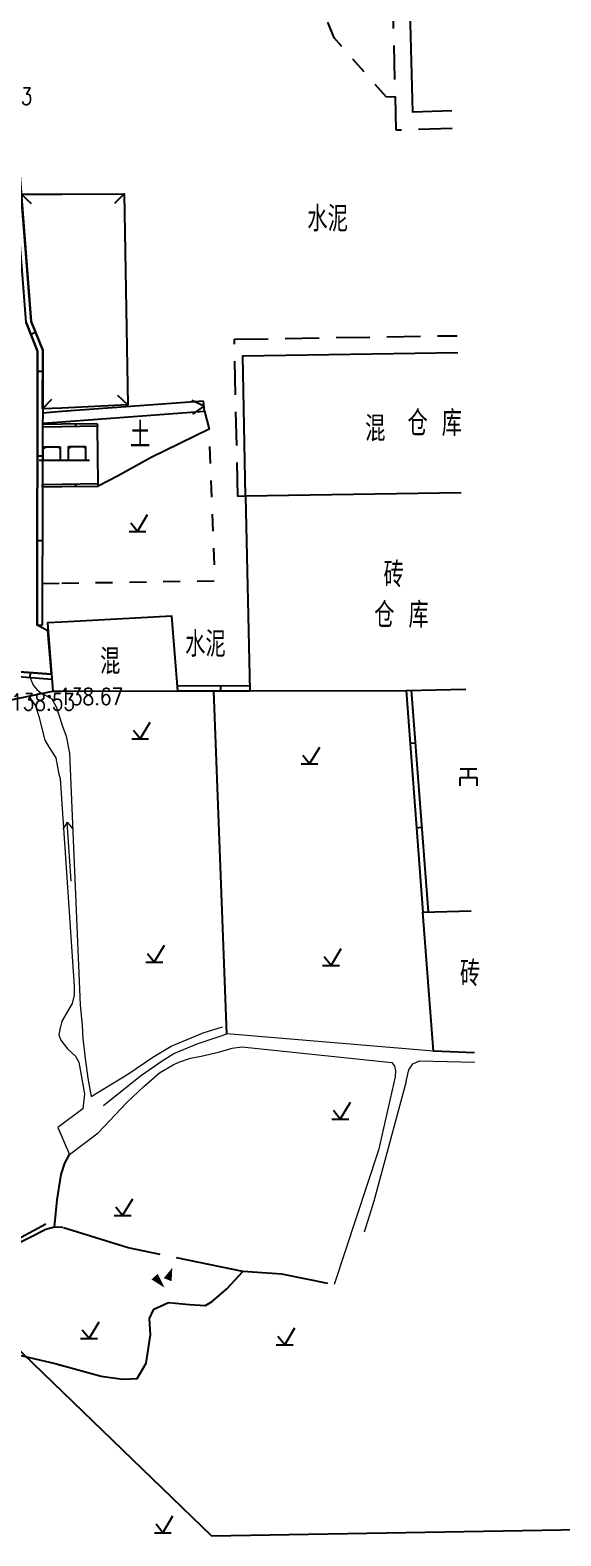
# Model space of a CAD drawing. Extents: x 529262 to 576451, y 2694391 to 2717535.
# Drawn here: x 564863.1 to 564894.5, y 2709864 to 2709952.9 of the extents above; entities that cross this region are included whole.
import ezdxf
from ezdxf.enums import TextEntityAlignment as Align
from ezdxf.xclip import XClip

# ---------------------------------------------------------------- set-up
doc = ezdxf.new("R2010")
doc.units = 0
doc.header["$XCLIPFRAME"] = 0
for name, pattern in [('X3', [5, 4, -1]), ('X5', [3, 2, -1]), ('X6', [2, 1, -1])]:
    doc.linetypes.add(name, pattern=pattern)
for name, color, linetype in [('DLDW', 8, 'Continuous'), ('DLSS', 4, 'Continuous'), ('DMTZ', 8, 'Continuous'), ('GCD', 8, 'Continuous'), ('JMD', 8, 'Continuous'), ('PP-COM', 7, 'Continuous'), ('RD-红线', 7, 'Continuous'), ('ZBTZ', 8, 'Continuous'), ('ZJ', 7, 'Continuous')]:
    doc.layers.add(name, color=color, linetype=linetype)
doc.layers.add('SXSS', color=5, linetype='Continuous', lineweight=0)
doc.styles.add('HZ', font='rs.shx', dxfattribs={"width": 0.8, "bigfont": 'hztxt.shx'})
doc.linetypes.add('10421', pattern='A,2,[150,AAA.SHX,S=0.5,R=0,X=0,Y=0.5],1e-11', length=2)
doc.linetypes.add('10422', pattern='A,0.75,[150,AAA.SHX,S=0.5,R=0,X=0,Y=0.5],1.5,[177,AAA.SHX,S=1,R=0,X=0,Y=0.4],0.75', length=3)
doc.linetypes.add('1161', pattern='A,0,[149,AAA.SHX,S=0.15,R=0,X=0,Y=0],-1.6', length=1.6)

# ---------------------------------------------------------------- blocks, each defined once
blk = doc.blocks.new('A$C19FD0107')
at = {"layer": 'RD-红线', "color": 8}
blk.add_lwpolyline([(-6139.408, 15488.081), (-6124.153, 15473.353, 0.413976)], format="xyb", dxfattribs=at)
at = {"layer": 'RD-红线', "color": 8, "flags": 128}
blk.add_lwpolyline([(-6124.153, 15473.353), (-5837.07, 15478.283)], dxfattribs=at)
blk = doc.blocks.new('GC200')
at = {"linetype": 'Continuous', "const_width": 0.2, "flags": 128}
blk.add_lwpolyline([(-0.1, 0, 1), (0.1, 0, 1)], format="xyb", close=True, dxfattribs=at)
blk = doc.blocks.new('gc022')
for p, q in [((-1.5, 0), (1.5, 0)), ((-1, 0), (-1, 1.6)), ((-1, 1.6), (1, 1.6)), ((-1, 1.6), (-0.8, 1.4)), ((1, 1.6), (0.8, 1.4)), ((1, 1.6), (1, 0))]:
    blk.add_line(p, q)
blk = doc.blocks.new('gc123')
at = {"color": 8}
for p, q in [((0, 0), (1.2, 2)), ((-1, 0), (1, 0)), ((0, 0), (-0.8, 1))]:
    blk.add_line(p, q, dxfattribs=at)
blk = doc.blocks.new('gc018')
for p, q in [((-1, 1), (1, 1)), ((-1, 0), (1, 0)), ((-1, -1), (-1, 0)), ((0, 0), (0, 1)), ((1, 0), (1, -1))]:
    blk.add_line(p, q)
blk = doc.blocks.new('gc037')
for p, q in [((0, 0), (-1.39, 0.8)), ((-1.39, -0.8), (0, 0))]:
    blk.add_line(p, q)
blk = doc.blocks.new('gc086')
at = {"color": 8}
for p, q in [((0, 0), (7, 0)), ((7, 0), (6.18, 0.57)), ((7, 0), (6.18, -0.57))]:
    blk.add_line(p, q, dxfattribs=at)
blk = doc.blocks.new('gc090')
at = {"color": 8}
for points in [[(1.07, 1.45, 0, 1, 0), (0.52, 0.05, 1, 1, 0)], [(-1.02, 0.41, 1, 0, 0), (0.15, -0.9, 0, 0, 0)]]:
    blk.add_lwpolyline(points, format="xyseb", dxfattribs=at)

msp = doc.modelspace()

# ---------------------------------------------------------------- linework, layer by layer
at = {"layer": 'DLSS', "linetype": 'X6'}
msp.add_lwpolyline([(564884.713, 2709948.95), (564884.187, 2709948.932), (564881.094, 2709952.451), (564880.335, 2709954.287), (564879.862, 2709956.238), (564879.399, 2709961.244)], dxfattribs=at)
at = {"layer": 'DLSS', "linetype": 'X6', "elevation": 139.146, "flags": 128}
for points in [[(564864.998, 2709920.232), (564874.066, 2709920.376), (564873.714, 2709929.338)], [(564863.848, 2709920.214), (564864.998, 2709920.232)]]:
    msp.add_lwpolyline(points, dxfattribs=at)
at = {"layer": 'DLSS', "linetype": 'X3'}
for points in [[(564864.574, 2709882.195), (564864.049, 2709882.062), (564859.751, 2709879.875), (564859.076, 2709879.625), (564857.757, 2709879.347), (564855.546, 2709879.037), (564854.755, 2709878.815), (564853.631, 2709878.705), (564852.276, 2709878.754), (564851.367, 2709878.586), (564850.225, 2709878.359), (564847.489, 2709877.418), (564839.979, 2709875.548), (564839.4, 2709875.404)], [(564864.998, 2709882.177), (564864.574, 2709882.195)], [(564880.726, 2709878.873), (564877.999, 2709879.423), (564875.701, 2709879.57), (564868.926, 2709880.967), (564865.05, 2709882.175), (564864.574, 2709882.195)]]:
    msp.add_lwpolyline(points, dxfattribs=at)
at = {"layer": 'DMTZ', "linetype": '10422', "flags": 128}
for points in [[(564861.955, 2709915.029), (564864.381, 2709914.852), (564864.182, 2709917.411), (564863.545, 2709917.751), (564863.568, 2709933.934), (564862.895, 2709935.622), (564861.918, 2709948.181)], [(564873.371, 2709930.982), (564864.998, 2709930.363)], [(564864.998, 2709930.363), (564863.862, 2709930.279)]]:
    msp.add_lwpolyline(points, dxfattribs=at)
at = {"layer": 'DMTZ', "linetype": '10422', "elevation": 0.021, "flags": 128}
for points in [[(564864.998, 2709929.76), (564873.437, 2709930.384), (564873.371, 2709930.982)], [(564863.862, 2709929.676), (564864.998, 2709929.76)]]:
    msp.add_lwpolyline(points, dxfattribs=at)
at = {"layer": 'DMTZ', "linetype": '10421', "flags": 128}
for points in [[(564853.032, 2709909.522), (564858.547, 2709911.594), (564861.419, 2709913.23), (564864.459, 2709913.856)], [(564844.708, 2709876.801), (564845.431, 2709877.152), (564847.366, 2709879.152), (564848.339, 2709879.686), (564849.21, 2709879.788), (564851.371, 2709879.724), (564852.005, 2709879.601), (564853.023, 2709879.441), (564854.181, 2709879.096), (564854.805, 2709879.04), (564855.426, 2709879.162), (564859.228, 2709879.983), (564859.714, 2709880.125), (564860.385, 2709880.423), (564864.054, 2709882.39)]]:
    msp.add_lwpolyline(points, dxfattribs=at)
at = {"layer": 'JMD', "linetype": 'Continuous'}
for p, q in [((564862.606, 2709943.205), (564863.194, 2709942.662)), ((564868.681, 2709943.226), (564868.121, 2709942.654)), ((564863.164, 2709934.947), (564863.443, 2709935.058)), ((564863.566, 2709932.751), (564863.866, 2709932.751)), ((564863.863, 2709930.522), (564864.415, 2709931.101)), ((564868.9, 2709930.761), (564868.316, 2709931.308)), ((564863.861, 2709929.596), (564863.864, 2709929.446)), ((564865.803, 2709929.626, 139.113), (564865.805, 2709929.477, 139.113)), ((564867.097, 2709929.647), (564867.099, 2709929.497)), ((564863.559, 2709927.751), (564863.859, 2709927.751)), ((564863.856, 2709925.916), (564863.854, 2709926.066)), ((564865.836, 2709925.947, 139.033), (564865.833, 2709926.097, 139.033)), ((564867.155, 2709925.968), (564867.153, 2709926.118)), ((564863.552, 2709922.751), (564863.852, 2709922.751)), ((564863.545, 2709917.751), (564863.845, 2709917.751)), ((564863.125, 2709914.643), (564863.147, 2709914.942)), ((564874.402, 2709913.875), (564874.402, 2709914.175)), ((564885.58, 2709910.774), (564885.879, 2709910.797)), ((564885.96, 2709905.789), (564886.259, 2709905.811))]:
    msp.add_line(p, q, dxfattribs=at)
at = {"layer": 'JMD', "linetype": 'Continuous', "flags": 128}
for points, elevation in [([(564888.05, 2709948.128), (564885.74, 2709948.057), (564885.197, 2709969.02), (564879.417, 2709968.892), (564879.278, 2709974.146), (564887.417, 2709974.451)], 138.644), ([(564864.998, 2709929.614), (564863.861, 2709929.596)], 139.113), ([(564864.998, 2709929.464), (564863.864, 2709929.446)], 139.113), ([(564867.097, 2709929.647), (564864.998, 2709929.614)], 139.113), ([(564867.099, 2709929.497), (564864.998, 2709929.464)], 139.113), ([(564863.854, 2709926.066), (564864.998, 2709926.084)], 139.033), ([(564863.856, 2709925.916), (564864.998, 2709925.934)], 139.033), ([(564864.998, 2709926.084), (564867.153, 2709926.118)], 139.033), ([(564864.998, 2709925.934), (564867.155, 2709925.968)], 139.033), ([(564888.593, 2709925.566), (564875.859, 2709925.364), (564876.102, 2709913.878), (564885.342, 2709913.896), (564888.872, 2709913.962)], 139.345), ([(564864.998, 2709917.928), (564864.146, 2709917.882), (564864.459, 2709913.856), (564864.998, 2709913.857)], -747.107), ([(564864.998, 2709913.857), (564871.852, 2709913.87), (564871.51, 2709918.28), (564864.998, 2709917.928)], -747.107), ([(564889.388, 2709892.496), (564886.973, 2709892.592), (564886.341, 2709900.803), (564889.187, 2709900.87)], 138.575)]:
    msp.add_lwpolyline(points, dxfattribs=dict(at, elevation=elevation))
at = {"layer": 'JMD', "linetype": 'X5', "elevation": 138.424}
msp.add_lwpolyline([(564888.075, 2709947.09), (564884.764, 2709946.989), (564884.194, 2709968.998)], dxfattribs=at)
at = {"layer": 'JMD', "linetype": 'Continuous'}
for points in [[(564862.22, 2709948.174), (564863.19, 2709935.691)], [(564864.998, 2709930.576), (564863.863, 2709930.522), (564863.868, 2709933.991), (564863.19, 2709935.691), (564862.606, 2709943.205), (564864.998, 2709943.213)], [(564864.998, 2709943.213), (564868.681, 2709943.226), (564868.9, 2709930.761), (564864.998, 2709930.576)], [(564862.895, 2709935.622), (564863.568, 2709933.934)], [(564863.19, 2709935.691), (564863.868, 2709933.991)], [(564863.568, 2709933.934), (564863.545, 2709917.751)], [(564863.868, 2709933.991), (564863.845, 2709917.751)], [(564888.593, 2709925.566), (564875.859, 2709925.364), (564875.689, 2709933.663), (564888.393, 2709933.865)], [(564864.381, 2709914.852), (564861.955, 2709915.029)], [(564864.405, 2709914.55), (564861.934, 2709914.73)]]:
    msp.add_lwpolyline(points, dxfattribs=at)
at = {"layer": 'JMD', "linetype": 'X5'}
msp.add_lwpolyline([(564875.859, 2709925.364), (564875.394, 2709925.355), (564875.204, 2709934.642), (564888.369, 2709934.851)], dxfattribs=at)
at = {"layer": 'JMD', "linetype": 'Continuous', "flags": 128}
for points in [[(564871.829, 2709914.17), (564876.096, 2709914.178)], [(564885.342, 2709913.896), (564886.341, 2709900.803)], [(564885.642, 2709913.902), (564886.641, 2709900.81)], [(564871.852, 2709913.87), (564876.102, 2709913.878)]]:
    msp.add_lwpolyline(points, dxfattribs=at)
at = {"layer": 'SXSS', "color": 8, "linetype": 'Continuous', "flags": 128}
for points, elevation in [([(564863.125, 2709914.643), (564863.313, 2709914.21), (564863.537, 2709913.939), (564863.74, 2709913.774), (564864.408, 2709913.393), (564864.681, 2709912.891), (564864.996, 2709911.897), (564864.998, 2709911.893)], 138.966), ([(564862.973, 2709913.55), (564863.085, 2709913.494), (564863.442, 2709912.991), (564863.648, 2709912.352), (564863.992, 2709910.966)], 138.59), ([(564864.998, 2709911.893), (564865.258, 2709911.199), (564865.445, 2709910.197), (564866.089, 2709895.317), (564866.209, 2709894.103), (564866.238, 2709893.335), (564866.378, 2709892.162), (564866.542, 2709890.998), (564866.741, 2709889.915), (564868.893, 2709891.236), (564870.384, 2709892.242), (564871.471, 2709892.886), (564873.361, 2709893.665), (564874.486, 2709894.025)], 138.966), ([(564867.453, 2709889.382), (564869.656, 2709891.123), (564870.925, 2709892.02), (564871.615, 2709892.441), (564872.997, 2709893.019), (564874.294, 2709893.451), (564874.754, 2709893.616)], 138.86), ([(564886.973, 2709892.592), (564874.754, 2709893.616)], 138.802), ([(564868.835, 2709889.563), (564869.839, 2709890.495), (564870.764, 2709891.309), (564871.58, 2709891.773), (564871.917, 2709891.934), (564872.605, 2709892.175), (564873.243, 2709892.284), (564874.332, 2709892.542), (564875.068, 2709892.766), (564875.637, 2709892.847), (564884.493, 2709891.921)], 138.725)]:
    msp.add_lwpolyline(points, dxfattribs=dict(at, elevation=elevation))
at = {"layer": 'SXSS', "color": 8, "linetype": 'Continuous'}
for points in [[(564863.992, 2709910.966), (564864.253, 2709910.528), (564864.641, 2709909.916), (564864.829, 2709908.959), (564864.899, 2709908.692), (564864.998, 2709907.217)], [(564864.998, 2709907.217), (564865.721, 2709896.426), (564865.723, 2709895.897), (564865.607, 2709895.397), (564864.997, 2709894.35), (564864.882, 2709893.873), (564864.826, 2709893.56), (564864.945, 2709893.243), (564865.34, 2709892.722), (564865.807, 2709892.294), (564866.011, 2709891.929), (564866.332, 2709890.071), (564866.242, 2709889.177), (564864.772, 2709888.083), (564865.446, 2709886.493), (564867.142, 2709887.763), (564868.835, 2709889.563)], [(564864.998, 2709894.351), (564864.997, 2709894.35), (564864.882, 2709893.873), (564864.826, 2709893.56), (564864.945, 2709893.243), (564864.998, 2709893.174)], [(564884.493, 2709891.921), (564884.654, 2709891.702), (564884.721, 2709891.423), (564884.697, 2709891.067), (564883.709, 2709886.733), (564881.093, 2709878.799)], [(564885.345, 2709890.803), (564885.503, 2709891.492), (564885.747, 2709891.839), (564886.137, 2709892.021), (564889.402, 2709891.93)], [(564885.345, 2709890.803), (564883.44, 2709883.732), (564882.858, 2709881.891)], [(564864.998, 2709888.251), (564864.772, 2709888.083), (564864.998, 2709887.55)]]:
    msp.add_lwpolyline(points, dxfattribs=at)
at = {"layer": 'ZBTZ', "linetype": '1161', "flags": 128}
for points, elevation in [([(564873.437, 2709930.384), (564873.714, 2709929.338), (564870.276, 2709927.648), (564868.299, 2709926.552), (564867.155, 2709925.968)], 139.146), ([(564864.607, 2709874.131), (564867.318, 2709873.387), (564868.58, 2709873.215), (564869.455, 2709873.249), (564869.985, 2709874.161), (564870.243, 2709875.824), (564870.186, 2709876.799), (564870.429, 2709877.344), (564871.304, 2709877.745), (564872.537, 2709877.63), (564873.483, 2709877.573), (564873.886, 2709877.807), (564874.745, 2709878.548), (564875.701, 2709879.57)], 139.639), ([(564851.367, 2709878.586), (564851.269, 2709877.092), (564851.505, 2709876.032), (564852.023, 2709874.901), (564852.329, 2709874.454), (564852.762, 2709874.066), (564853.743, 2709874.077), (564855.933, 2709874.383), (564858.03, 2709874.854), (564859.593, 2709875.308), (564864.607, 2709874.131)], 139.133), ([(564864.607, 2709874.131), (564864.998, 2709874.024)], 139.639)]:
    msp.add_lwpolyline(points, dxfattribs=dict(at, elevation=elevation))
msp.add_lwpolyline([(564867.153, 2709926.118), (564867.099, 2709929.497)], dxfattribs=at)
at = {"layer": 'ZBTZ', "linetype": 'Continuous', "elevation": 138.61, "flags": 128}
msp.add_lwpolyline([(564874.754, 2709893.616), (564873.976, 2709913.874)], dxfattribs=at)
at = {"layer": 'ZBTZ', "linetype": 'Continuous', "flags": 128}
for points in [[(564864.574, 2709882.195), (564864.731, 2709883.8), (564864.953, 2709885.309), (564865.175, 2709885.974), (564865.446, 2709886.493)], [(564864.574, 2709882.195), (564864.731, 2709883.8), (564864.953, 2709885.309), (564864.998, 2709885.441)]]:
    msp.add_lwpolyline(points, dxfattribs=at)

# ---------------------------------------------------------------- block references
at = {"layer": 'DLDW', "color": 252, "linetype": 'Continuous', "xscale": 0.5, "yscale": 0.5, "zscale": 0.5}
for name, p in [('gc022', (564864.406, 2709927.493)), ('gc022', (564865.895, 2709927.502)), ('gc018', (564889.035, 2709908.757))]:
    msp.add_blockref(name, p, dxfattribs=at)
at = {"layer": 'DLSS', "linetype": 'Continuous', "xscale": 0.4999999999956501, "yscale": 0.4999999999956501, "zscale": 0.4999999999956501, "rotation": 5.045600875277255}
msp.add_blockref('gc037', (564873.404, 2709930.683, 0.021), dxfattribs=at)
at = {"layer": 'DMTZ', "linetype": 'Continuous', "xscale": 0.5, "yscale": 0.5}
msp.add_blockref('gc090', (564870.995, 2709879.066), dxfattribs=at)
at = {"layer": 'GCD', "color": 3, "linetype": 'Continuous'}
ref = msp.add_blockref('GC200', (564858.886, 2709948.996, 138.531), dxfattribs=dict(at, xscale=0.5, yscale=0.5, zscale=0.5))
ref.add_attrib('height', '138.53', dxfattribs={"linetype": 'Continuous', "height": 1, "style": 'HZ', "width": 0.8}).set_placement((564859.486, 2709948.996, 138.531), align=Align.MIDDLE_LEFT)
ref = msp.add_blockref('GC200', (564864.254, 2709913.538, 138.67), dxfattribs=dict(at, xscale=0.5, yscale=0.5, zscale=0.5))
ref.add_attrib('height', '138.67', dxfattribs={"linetype": 'Continuous', "height": 1, "style": 'HZ', "width": 0.8}).set_placement((564864.854, 2709913.538, 138.67), align=Align.MIDDLE_LEFT)
ref = msp.add_blockref('GC200', (564861.407, 2709913.214, 138.532), dxfattribs=dict(at, xscale=0.5, yscale=0.5, zscale=0.5))
ref.add_attrib('height', '138.53', dxfattribs={"linetype": 'Continuous', "height": 1, "style": 'HZ', "width": 0.8}).set_placement((564862.007, 2709913.214, 138.532), align=Align.MIDDLE_LEFT)
at = {"layer": 'PP-COM'}
ref = msp.add_blockref('A$C19FD0107', (570997.993, 2694390.603), dxfattribs=at)
XClip(ref).set_block_clipping_path([(-9366.4383134884, 14428.6043910822), (-3328.4480743363, 17452.7484863754)])
at = {"layer": 'SXSS', "color": 8, "linetype": 'Continuous', "xscale": 0.4999999998340044, "yscale": 0.4999999998340044, "zscale": 0.4999999998340044, "rotation": 93.89187937650038}
msp.add_blockref('gc086', (564865.558, 2709902.632), dxfattribs=at)
at = {"layer": 'ZBTZ', "linetype": 'Continuous', "xscale": 0.5, "yscale": 0.5}
for p in [(564869.47, 2709923.278), (564869.628, 2709911.029), (564879.638, 2709909.554), (564870.465, 2709897.839), (564880.91, 2709897.657), (564881.455, 2709888.576), (564868.592, 2709882.871), (564866.608, 2709875.609), (564878.175, 2709875.242), (564870.967, 2709864.143)]:
    msp.add_blockref('gc123', p, dxfattribs=at)

# ---------------------------------------------------------------- texts
at = {"layer": 'JMD', "linetype": 'Continuous', "style": 'HZ', "width": 0.8}
for s, p in [('混', (564884.122, 2709929.364)), ('砖', (564885.216, 2709920.738)), ('混', (564868.455, 2709915.608)), ('砖', (564889.727, 2709897.168))]:
    msp.add_text(s, height=1.5, dxfattribs=at).set_placement(p, align=Align.MIDDLE_RIGHT)
at = {"layer": 'ZJ', "color": 8, "linetype": 'Continuous', "style": 'HZ', "width": 0.8}
for s, p in [('水泥', (564880.707, 2709941.829)), ('仓 库', (564887.037, 2709929.746)), ('土', (564869.625, 2709929.058)), ('仓 库', (564885.072, 2709918.423)), ('水泥', (564873.487, 2709916.706))]:
    msp.add_text(s, height=1.5, dxfattribs=at).set_placement(p, align=Align.MIDDLE)

doc.saveas('drawing.dxf')
